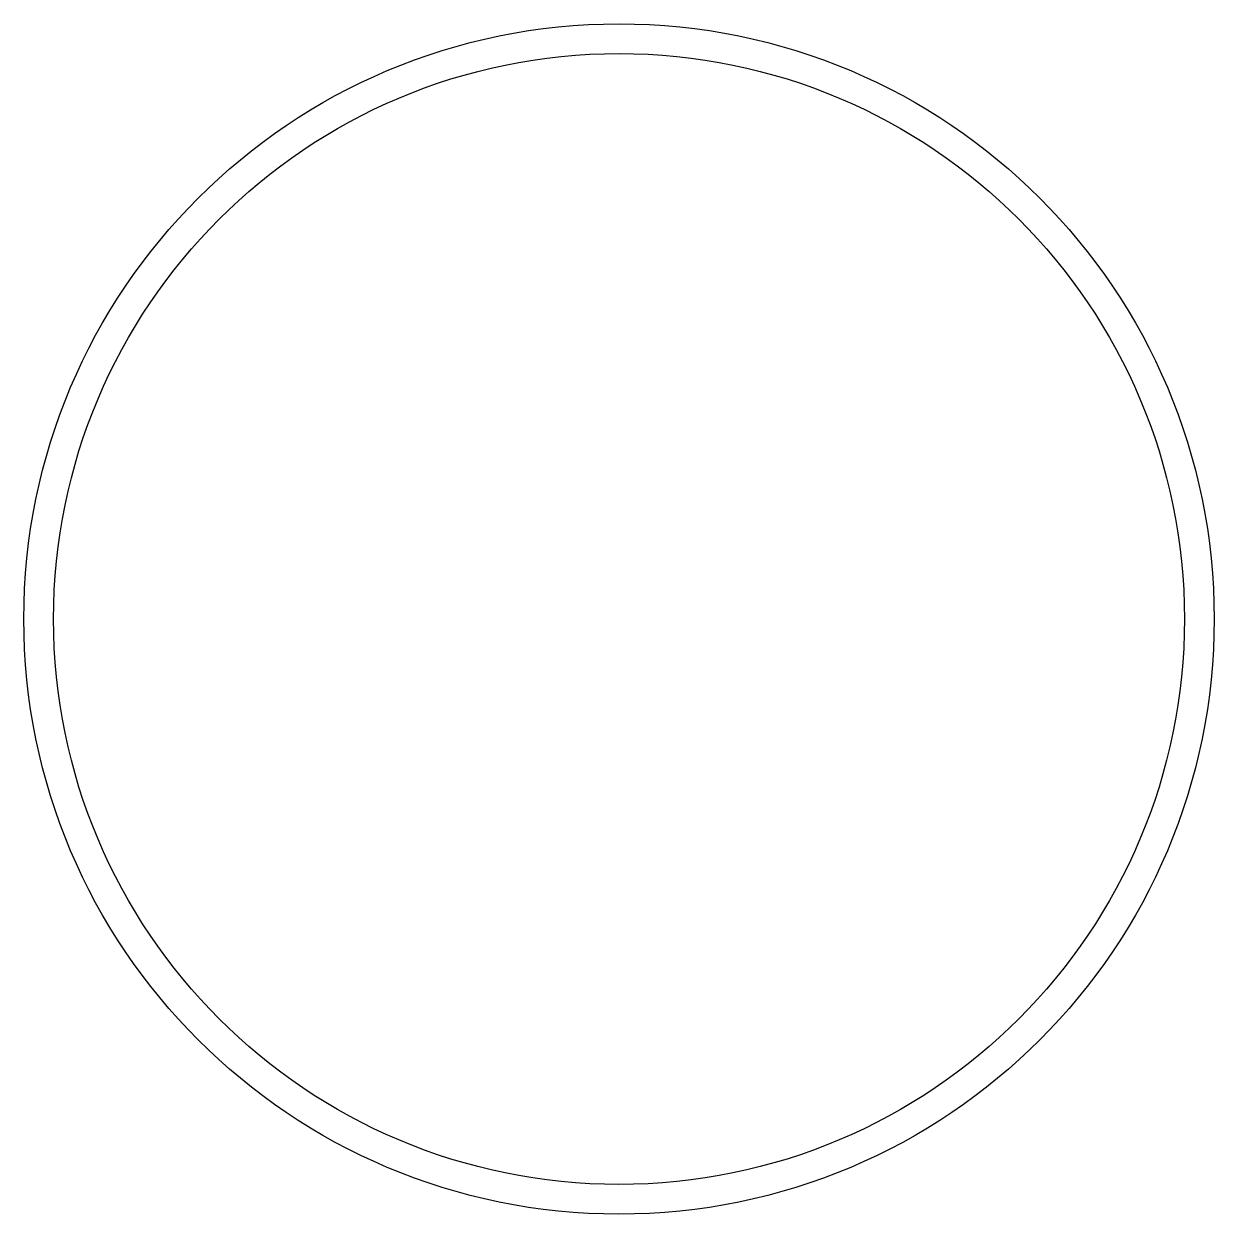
# Model space of a CAD drawing. Extents: x 0 to 2, y 0 to 2.
import ezdxf

# ---------------------------------------------------------------- set-up
doc = ezdxf.new("R2010")
doc.units = 0
doc.header["$MEASUREMENT"] = 0
doc.layers.get('0').update_dxf_attribs({"linetype": 'CONTINUOUS'})

msp = doc.modelspace()

# ---------------------------------------------------------------- linework, layer by layer
at = {"color": 1}
for radius in [1, 0.95]:
    msp.add_circle((1, 1), radius, dxfattribs=at)

doc.saveas('drawing.dxf')
